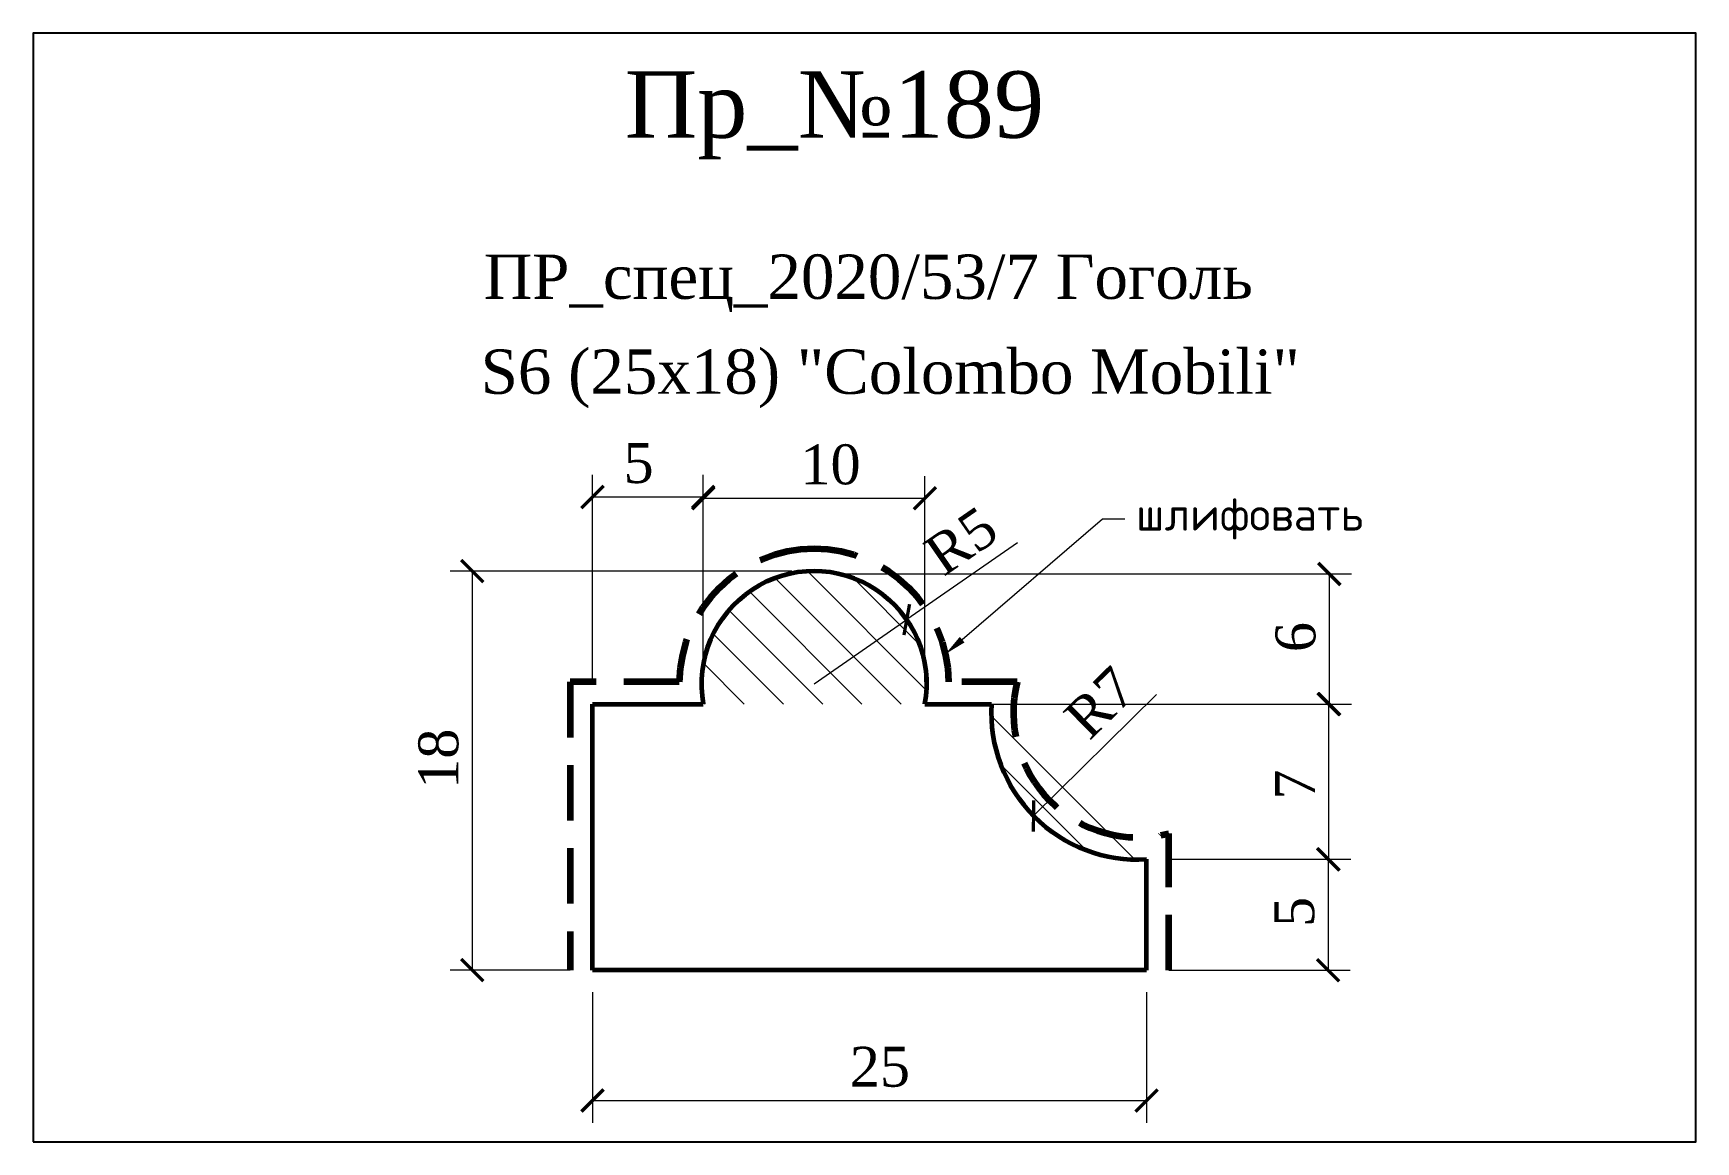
# Model space of a CAD drawing. Header units: millimetres. Extents: x 303490.7 to 303565.7, y -92285.6 to -92235.6.
import ezdxf
from ezdxf import colors
from ezdxf.entities.mleader import LeaderData, LeaderLine
from ezdxf.math import Vec2, Vec3

# ---------------------------------------------------------------- set-up
doc = ezdxf.new("R2010")
doc.units = ezdxf.units.MM
doc.header["$MEASUREMENT"] = 0
doc.linetypes.add('HIDDEN', pattern=[0.375, 0.25, -0.125])
doc.layers.add('Outside panel', color=7, linetype='Continuous', lineweight=18, true_color=0x7f5e57)
doc.layers.add('линия 50', color=1, linetype='Continuous', lineweight=211)
doc.layers.add('служебный слой РАЗМЕРЫ', color=7, linetype='Continuous', lineweight=9)
doc.layers.add('размеры в модели', color=7, linetype='Continuous')
doc.layers.add('Слой1', color=7, linetype='Continuous')
doc.styles.add('ELECT', font='times.ttf')
doc.styles.get("Standard").update_dxf_attribs({"font": 'times.ttf'})
doc.styles.add('ЕСКД профили текст', font='isocpeur.ttf')
doc.dimstyles.new('M_1', dxfattribs={"dimtxt": 1.8, "dimasz": 1, "dimexe": 1, "dimexo": 1, "dimgap": 0.6, "dimtad": 1, "dimdec": 0, "dimdsep": 46, "dimtxsty": 'Standard', "dimblk": 'ARCHTICK', "dimcen": -5, "dimclrd": 7, "dimclre": 7, "dimclrt": 7, "dimadec": 0, "dimazin": 0, "dimtfac": 1, "dimtdec": 0, "dimtmove": 0, "dimatfit": 3, "dimfxl": 1, "dimtolj": 1, "dimtzin": 0, "dimlwd": 5, "dimlwe": 5, "dimarcsym": 0})

# ---------------------------------------------------------------- blocks, each defined once
blk = doc.blocks.new('_ArchTick')
at = {"color": 0, "linetype": 'ByBlock', "const_width": 0.15}
blk.add_lwpolyline([(-0.5, -0.5), (0.5, 0.5)], dxfattribs=at)
blk = doc.blocks.new('*D11')
at = {"layer": 'Defpoints', "color": 0, "ltscale": 1000, "transparency": 16777216}
for p in [(303530.94, -92256.594), (303520.94, -92265.878), (303530.94, -92265.878)]:
    blk.add_point(p, dxfattribs=at)
at = {"layer": 'размеры в модели', "color": 7, "lineweight": 5, "ltscale": 1000, "transparency": 16777216}
for p, q in [((303520.94, -92264.878), (303520.94, -92255.594)), ((303530.94, -92264.878), (303530.94, -92255.594)), ((303520.94, -92256.594), (303530.94, -92256.594))]:
    blk.add_line(p, q, dxfattribs=at)
at = {"layer": 'размеры в модели', "color": 7, "lineweight": 5, "ltscale": 1000, "transparency": 16777216, "rotation": 180}
blk.add_blockref('_ArchTick', (303520.94, -92256.594), dxfattribs=at)
at = {"layer": 'размеры в модели', "color": 7, "lineweight": 5, "ltscale": 1000, "transparency": 16777216}
blk.add_blockref('_ArchTick', (303530.94, -92256.594), dxfattribs=at)
at = {"layer": 'размеры в модели', "color": 7, "ltscale": 1000, "transparency": 16777216, "insert": (303526.68, -92255.078), "char_height": 1.8, "attachment_point": 5}
blk.add_mtext('\\A1;10', dxfattribs=at)
blk = doc.blocks.new('*D10')
at = {"layer": 'Defpoints', "color": 0, "ltscale": 1000, "transparency": 16777216}
for p in [(303520.94, -92256.533), (303515.94, -92265.878), (303520.94, -92265.878)]:
    blk.add_point(p, dxfattribs=at)
at = {"layer": 'размеры в модели', "color": 7, "lineweight": 5, "ltscale": 1000, "transparency": 16777216}
for p, q in [((303515.94, -92264.878), (303515.94, -92255.533)), ((303520.94, -92264.878), (303520.94, -92255.533)), ((303515.94, -92256.533), (303520.94, -92256.533))]:
    blk.add_line(p, q, dxfattribs=at)
at = {"layer": 'размеры в модели', "color": 7, "lineweight": 5, "ltscale": 1000, "transparency": 16777216, "rotation": 180}
blk.add_blockref('_ArchTick', (303515.94, -92256.533), dxfattribs=at)
at = {"layer": 'размеры в модели', "color": 7, "lineweight": 5, "ltscale": 1000, "transparency": 16777216}
blk.add_blockref('_ArchTick', (303520.94, -92256.533), dxfattribs=at)
at = {"layer": 'размеры в модели', "color": 7, "ltscale": 1000, "transparency": 16777216, "insert": (303518.023, -92255.017), "char_height": 1.8, "attachment_point": 5}
blk.add_mtext('\\A1;5', dxfattribs=at)
blk = doc.blocks.new('*D9')
at = {"layer": 'Defpoints', "color": 0, "ltscale": 1000, "transparency": 16777216}
for p in [(303540.94, -92272.878), (303540.94, -92277.878), (303549.129, -92277.878)]:
    blk.add_point(p, dxfattribs=at)
at = {"layer": 'размеры в модели', "color": 7, "lineweight": 5, "ltscale": 1000, "transparency": 16777216}
for p, q in [((303541.94, -92272.878), (303550.129, -92272.878)), ((303549.129, -92272.878), (303549.129, -92277.878)), ((303541.94, -92277.878), (303550.129, -92277.878))]:
    blk.add_line(p, q, dxfattribs=at)
for p, rotation in [((303549.129, -92272.878), 90), ((303549.129, -92277.878), 270)]:
    blk.add_blockref('_ArchTick', p, dxfattribs=dict(at, rotation=rotation))
at = {"layer": 'размеры в модели', "color": 7, "ltscale": 1000, "transparency": 16777216, "insert": (303547.613, -92275.249), "char_height": 1.8, "attachment_point": 5, "rotation": 90}
blk.add_mtext('\\A1;5', dxfattribs=at)
blk = doc.blocks.new('*D8')
at = {"layer": 'Defpoints', "color": 0, "ltscale": 1000, "transparency": 16777216}
for p in [(303533.94, -92265.878), (303540.94, -92272.878), (303549.151, -92272.878)]:
    blk.add_point(p, dxfattribs=at)
at = {"layer": 'размеры в модели', "color": 7, "lineweight": 5, "ltscale": 1000, "transparency": 16777216}
for p, q in [((303534.94, -92265.878), (303550.151, -92265.878)), ((303549.151, -92265.878), (303549.151, -92272.878)), ((303541.94, -92272.878), (303550.151, -92272.878))]:
    blk.add_line(p, q, dxfattribs=at)
for p, rotation in [((303549.151, -92265.878), 90), ((303549.151, -92272.878), 270)]:
    blk.add_blockref('_ArchTick', p, dxfattribs=dict(at, rotation=rotation))
at = {"layer": 'размеры в модели', "color": 7, "ltscale": 1000, "transparency": 16777216, "insert": (303547.632, -92269.507), "char_height": 1.8, "attachment_point": 5, "rotation": 90}
blk.add_mtext('\\A1;7', dxfattribs=at)
blk = doc.blocks.new('*D7')
at = {"layer": 'Defpoints', "color": 0, "ltscale": 1000, "transparency": 16777216}
for p in [(303526.06, -92260.007), (303530.94, -92265.878), (303549.182, -92265.878)]:
    blk.add_point(p, dxfattribs=at)
at = {"layer": 'размеры в модели', "color": 7, "lineweight": 5, "ltscale": 1000, "transparency": 16777216}
for p, q in [((303527.06, -92260.007), (303550.182, -92260.007)), ((303549.182, -92260.007), (303549.182, -92265.878)), ((303531.94, -92265.878), (303550.182, -92265.878))]:
    blk.add_line(p, q, dxfattribs=at)
for p, rotation in [((303549.182, -92260.007), 90), ((303549.182, -92265.878), 270)]:
    blk.add_blockref('_ArchTick', p, dxfattribs=dict(at, rotation=rotation))
at = {"layer": 'размеры в модели', "color": 7, "ltscale": 1000, "transparency": 16777216, "insert": (303547.666, -92262.853), "char_height": 1.8, "attachment_point": 5, "rotation": 90}
blk.add_mtext('\\A1;6', dxfattribs=at)
blk = doc.blocks.new('*D6')
at = {"layer": 'Defpoints', "color": 0, "ltscale": 1000, "transparency": 16777216}
for p in [(303540.554, -92266.265), (303535.839, -92270.919)]:
    blk.add_point(p, dxfattribs=at)
at = {"layer": 'размеры в модели', "color": 7, "lineweight": 5, "ltscale": 1000, "transparency": 16777216}
blk.add_line((303541.392, -92265.437), (303535.839, -92270.919), dxfattribs=at)
at = {"layer": 'размеры в модели', "color": 7, "lineweight": 5, "ltscale": 1000, "transparency": 16777216, "rotation": 224.6318461916129}
blk.add_blockref('_ArchTick', (303535.839, -92270.919), dxfattribs=at)
at = {"layer": 'размеры в модели', "color": 7, "ltscale": 1000, "transparency": 16777216, "insert": (303538.853, -92265.81), "char_height": 1.8, "attachment_point": 5, "rotation": 44.63185}
blk.add_mtext('\\A1;R7', dxfattribs=at)
blk = doc.blocks.new('*D5')
at = {"layer": 'Defpoints', "color": 0, "ltscale": 1000, "transparency": 16777216}
for p in [(303530.119, -92262.067), (303525.94, -92264.962)]:
    blk.add_point(p, dxfattribs=at)
at = {"layer": 'размеры в модели', "color": 7, "lineweight": 5, "ltscale": 1000, "transparency": 16777216}
for p in [(303535.118, -92258.605), (303525.94, -92264.962)]:
    blk.add_line(p, (303530.119, -92262.067), dxfattribs=at)
at = {"layer": 'размеры в модели', "color": 7, "lineweight": 5, "ltscale": 1000, "transparency": 16777216, "rotation": 214.7051047571547}
blk.add_blockref('_ArchTick', (303530.119, -92262.067), dxfattribs=at)
at = {"layer": 'размеры в модели', "color": 7, "ltscale": 1000, "transparency": 16777216, "insert": (303532.578, -92258.521), "char_height": 1.8, "attachment_point": 5, "rotation": 34.7051}
blk.add_mtext('\\A1;R5', dxfattribs=at)
blk = doc.blocks.new('*B2')
at = {"layer": 'Слой1', "linetype": 'Continuous', "lineweight": 60}
for p, q in [((312.942, 97.174), (312.942, 109.174)), ((312.942, 109.174), (317.942, 109.174)), ((327.942, 109.174), (330.942, 109.174)), ((337.942, 97.174), (337.942, 102.174)), ((337.942, 97.174), (312.942, 97.174))]:
    blk.add_line(p, q, dxfattribs=at)
for centre, radius, start, end in [((322.942, 110.09), 5.083, 349.61114, 550.38886), ((337.555, 108.787), 6.625, 176.65472, 273.34528)]:
    blk.add_arc(centre, radius, start, end, dxfattribs=at)
blk = doc.blocks.new('*D3')
at = {"layer": 'Defpoints', "color": 0, "ltscale": 1000, "transparency": 16777216}
for p in [(303515.94, -92277.878), (303540.94, -92277.878), (303540.94, -92283.76)]:
    blk.add_point(p, dxfattribs=at)
at = {"layer": 'размеры в модели', "color": 7, "lineweight": 5, "ltscale": 1000, "transparency": 16777216}
for p, q in [((303515.94, -92278.878), (303515.94, -92284.76)), ((303540.94, -92278.878), (303540.94, -92284.76)), ((303515.94, -92283.76), (303540.94, -92283.76))]:
    blk.add_line(p, q, dxfattribs=at)
at = {"layer": 'размеры в модели', "color": 7, "lineweight": 5, "ltscale": 1000, "transparency": 16777216, "rotation": 180}
blk.add_blockref('_ArchTick', (303515.94, -92283.76), dxfattribs=at)
at = {"layer": 'размеры в модели', "color": 7, "lineweight": 5, "ltscale": 1000, "transparency": 16777216}
blk.add_blockref('_ArchTick', (303540.94, -92283.76), dxfattribs=at)
at = {"layer": 'размеры в модели', "color": 7, "ltscale": 1000, "transparency": 16777216, "insert": (303527.549, -92283.16), "char_height": 1.8, "attachment_point": 7}
blk.add_mtext('\\A1;25', dxfattribs=at)
blk = doc.blocks.new('*D4')
at = {"layer": 'Defpoints', "color": 0, "ltscale": 1000, "transparency": 16777216}
for p in [(303525.94, -92259.878), (303510.517, -92277.878), (303515.94, -92277.878)]:
    blk.add_point(p, dxfattribs=at)
at = {"layer": 'размеры в модели', "color": 7, "lineweight": 5, "ltscale": 1000, "transparency": 16777216}
for p, q in [((303524.94, -92259.878), (303509.517, -92259.878)), ((303510.517, -92259.878), (303510.517, -92277.878)), ((303514.94, -92277.878), (303509.517, -92277.878))]:
    blk.add_line(p, q, dxfattribs=at)
for p, rotation in [((303510.517, -92259.878), 90), ((303510.517, -92277.878), 270)]:
    blk.add_blockref('_ArchTick', p, dxfattribs=dict(at, rotation=rotation))
at = {"layer": 'размеры в модели', "color": 7, "ltscale": 1000, "transparency": 16777216, "insert": (303509.917, -92269.702), "char_height": 1.8, "attachment_point": 7, "rotation": 90}
blk.add_mtext('\\A1;18', dxfattribs=at)

msp = doc.modelspace()

# ---------------------------------------------------------------- hatches: boundary and pattern name
at = {"layer": 'Outside panel', "ltscale": 1000}
h = msp.add_hatch(dxfattribs=at)
h.set_pattern_fill('ANSI31', color=256, scale=10, angle=90)
h.set_pattern_definition([(135, (-7307.924, 4728.6736), (-0.8838834765, -0.8838834765), [])])
edge = h.paths.add_edge_path()
edge.add_line((303540.94, -92277.878), (303515.94, -92277.878))
edge = h.paths.add_edge_path()
edge.add_line((303515.94, -92277.878), (303515.94, -92265.878))
edge = h.paths.add_edge_path()
edge.add_line((303515.94, -92265.878), (303520.94, -92265.878))
edge = h.paths.add_edge_path()
edge.add_line((303530.94, -92265.878), (303533.94, -92265.878))
edge = h.paths.add_edge_path()
edge.add_line((303540.94, -92277.878), (303540.94, -92272.878))
edge = h.paths.add_edge_path()
edge.add_arc((303525.94, -92264.962), 5.083, 349.61114, 550.38886)
edge = h.paths.add_edge_path()
edge.add_arc((303540.554, -92266.265), 6.625, 176.65472, 273.34528)

# ---------------------------------------------------------------- linework, layer by layer
at = {"color": 6, "ltscale": 1000}
msp.add_lwpolyline([(303490.713, -92285.618), (303565.713, -92285.618), (303565.713, -92235.618), (303490.713, -92235.618)], close=True, dxfattribs=at)
at = {"layer": 'линия 50', "color": 1, "linetype": 'HIDDEN', "ltscale": 10, "true_color": 0xff0909}
msp.add_lwpolyline([(303541.94, -92277.878), (303541.94, -92271.716, -0.568903), (303535.103, -92264.878), (303532.023, -92264.878, 0.410207), (303525.94, -92258.878, 0.410207), (303519.858, -92264.878), (303514.94, -92264.878), (303514.94, -92277.878)], format="xyb", dxfattribs=at)

# ---------------------------------------------------------------- block references
at = {"layer": 'Слой1'}
msp.add_blockref('*B2', (303202.999, -92375.052), dxfattribs=at)

# ---------------------------------------------------------------- texts
at = {"color": 5, "ltscale": 1000, "style": 'ELECT'}
msp.add_text('Пр_№189', height=3, dxfattribs=at).set_placement((303517.395, -92240.329))
at = {"color": 7, "ltscale": 1000, "style": 'ELECT'}
msp.add_text('ПР_спец_2020/53/7 Гоголь', height=2, dxfattribs=at).set_placement((303511.039, -92247.598))
at = {"color": 7, "ltscale": 1000, "insert": (303510.897, -92249.88), "char_height": 2, "width": 129.67333, "attachment_point": 1, "line_spacing_factor": 1.5, "style": 'ELECT'}
msp.add_mtext('S6 (25x18) "Colombo Mobili"', dxfattribs=at)

# ---------------------------------------------------------------- dimensions: what is measured, and where the dimension line sits
at = {"layer": 'размеры в модели', "color": 5, "ltscale": 1000}
for base, p1, p2, picture, middle in [((303520.94, -92256.533), (303515.94, -92265.878), (303520.94, -92265.878), '*D10', (303518.023, -92256.533)), ((303530.94, -92256.594), (303520.94, -92265.878), (303530.94, -92265.878), '*D11', (303526.68, -92256.594))]:
    dim = msp.add_linear_dim(base=base, p1=p1, p2=p2, dimstyle='M_1', dxfattribs=at)
    dim.commit()
    dim.dimension.update_dxf_attribs({"geometry": picture, "text_midpoint": middle, "dimtype": 128})
dim = msp.add_radius_dim(center=(303525.94, -92264.962), mpoint=(303530.119, -92262.067), dimstyle='M_1', dxfattribs=at)
dim.commit()
dim.dimension.update_dxf_attribs({"geometry": '*D5', "text_midpoint": (303532.578, -92258.521)})
dim = msp.add_linear_dim(base=(303510.517, -92277.878), p1=(303525.94, -92259.878), p2=(303515.94, -92277.878), angle=270, text='18', dimstyle='M_1', dxfattribs=at)
dim.commit()
dim.dimension.update_dxf_attribs({"geometry": '*D4', "text_midpoint": (303510.517, -92268.605), "dimtype": 128})
for base, p1, p2, picture, middle in [((303549.182, -92265.878), (303526.06, -92260.007), (303530.94, -92265.878), '*D7', (303549.182, -92262.853)), ((303549.151, -92272.878), (303533.94, -92265.878), (303540.94, -92272.878), '*D8', (303549.151, -92269.507)), ((303549.129, -92277.878), (303540.94, -92272.878), (303540.94, -92277.878), '*D9', (303549.129, -92275.249))]:
    dim = msp.add_linear_dim(base=base, p1=p1, p2=p2, angle=90, dimstyle='M_1', dxfattribs=at)
    dim.commit()
    dim.dimension.update_dxf_attribs({"geometry": picture, "text_midpoint": middle, "dimtype": 128})
dim = msp.add_radius_dim(center=(303540.554, -92266.265), mpoint=(303535.839, -92270.919), dimstyle='M_1', dxfattribs=at)
dim.commit()
dim.dimension.update_dxf_attribs({"geometry": '*D6', "text_midpoint": (303539.92, -92266.89), "dimtype": 132})
dim = msp.add_linear_dim(base=(303540.94, -92283.76), p1=(303515.94, -92277.878), p2=(303540.94, -92277.878), text='25', dimstyle='M_1', dxfattribs=at)
dim.commit()
dim.dimension.update_dxf_attribs({"geometry": '*D3', "text_midpoint": (303528.762, -92283.76), "dimtype": 128})

# ---------------------------------------------------------------- leaders
at = {"layer": 'служебный слой РАЗМЕРЫ'}
ml = msp.add_multileader_mtext('Standard', dxfattribs=at)
ml.set_content('\\A1;шлифовать', color=256, style='ЕСКД профили текст')
ml.set_leader_properties(color=256, linetype='ByLayer', lineweight=-1)
ml.build(insert=Vec2(0, 0))
ml.multileader.update_dxf_attribs({"dogleg_length": 1, "arrow_head_size": 1})
ctx = ml.context
ctx.base_point, ctx.char_height, ctx.arrow_head_size, ctx.landing_gap_size, ctx.plane_origin = Vec3(303539.956, -92257.527), 1.5, 1, 0.5, Vec3(303558.991, -92226.672)
notes = []
notes.append((ctx, [(1, (1, 1, 0), (303538.956, -92257.527), (1, 0), 1, [(0, [(303531.861, -92263.622)], 0, [])])]))
ctx.mtext.insert, ctx.mtext.flow_direction = Vec3(303540.456, -92256.552), 5
for ctx, leaders in notes:
    for number, flags, end, landing, length, lines in leaders:
        leader = LeaderData()
        leader.index, (leader.has_last_leader_line, leader.has_dogleg_vector, leader.attachment_direction) = number, flags
        leader.last_leader_point, leader.dogleg_vector, leader.dogleg_length = Vec3(end), Vec3(landing), length
        for number, points, colour, breaks in lines:
            line = LeaderLine()
            line.index, line.vertices, line.color, line.breaks = number, Vec3.list(points), colors.encode_raw_color(colour), breaks
            leader.lines.append(line)
        ctx.leaders.append(leader)

doc.saveas('drawing.dxf')
